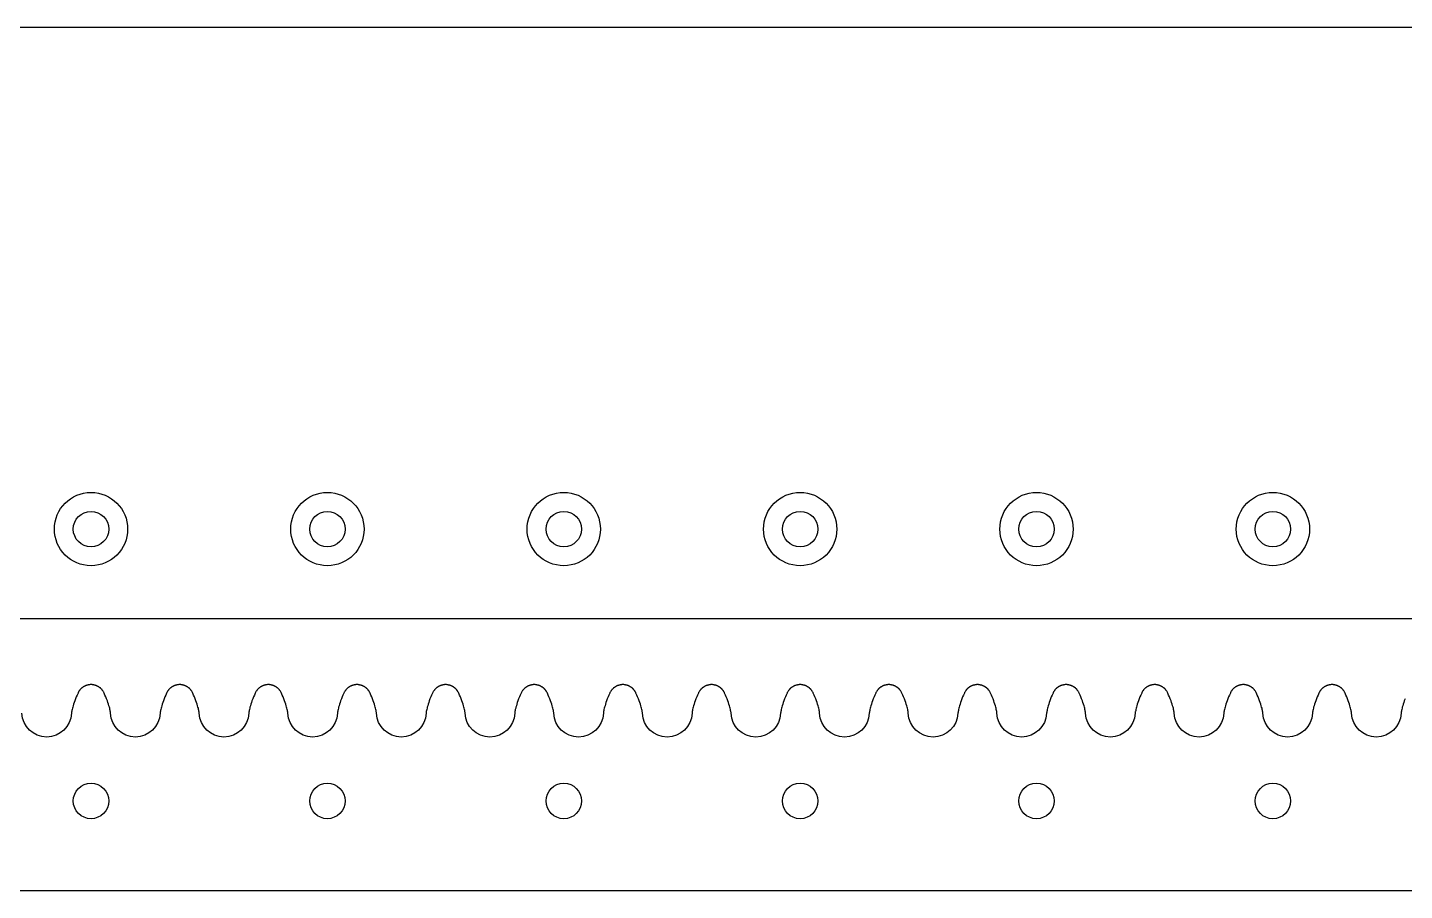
# Model space of a CAD drawing. Extents: x 0 to 903, y -444 to -259.
# Drawn here: x 566.3 to 682.8, y -332 to -259 of the extents above; entities that cross this region are included whole.
import ezdxf

# ---------------------------------------------------------------- set-up
doc = ezdxf.new("R2010")
doc.units = 0
doc.layers.add('FAB', color=7, linetype='CONTINUOUS')

msp = doc.modelspace()

# ---------------------------------------------------------------- linework, layer by layer
at = {"layer": 'FAB'}
msp.add_lwpolyline([(0, -309), (903.3, -309), (903.3, -259), (0, -259)], close=True, dxfattribs=at)
msp.add_lwpolyline([(682.83, -315.8), (682.77, -315.96), (682.72, -316.1), (682.68, -316.24), (682.64, -316.37), (682.6, -316.5), (682.58, -316.59), (682.56, -316.68), (682.54, -316.77), (682.52, -316.86), (682.51, -316.9), (682.51, -316.94), (682.5, -316.96), (682.5, -316.97), (682.5, -316.98), (682.5, -316.99), (682.5, -317, -0.961956), (678.3, -317), (678.3, -316.99), (678.3, -316.98), (678.3, -316.97), (678.3, -316.96), (678.3, -316.94), (678.29, -316.9), (678.28, -316.86), (678.27, -316.77), (678.25, -316.68), (678.23, -316.59), (678.2, -316.5), (678.17, -316.37), (678.13, -316.24), (678.08, -316.1), (678.03, -315.96), (677.97, -315.8), (677.9, -315.63), (677.83, -315.47), (677.76, -315.3), (677.74, -315.26), (677.72, -315.22), (677.7, -315.19), (677.68, -315.15), (677.67, -315.13), (677.66, -315.12), (677.64, -315.1), (677.63, -315.08), (677.62, -315.06), (677.6, -315.05), (677.59, -315.03), (677.58, -315.01), (677.56, -315), (677.55, -314.98), (677.53, -314.96), (677.52, -314.95), (677.5, -314.93), (677.48, -314.92), (677.47, -314.9), (677.45, -314.89), (677.44, -314.87), (677.42, -314.86), (677.4, -314.85), (677.38, -314.83), (677.36, -314.82), (677.35, -314.81), (677.33, -314.79), (677.31, -314.78), (677.29, -314.77), (677.27, -314.76), (677.25, -314.75), (677.23, -314.74), (677.21, -314.73), (677.19, -314.72), (677.17, -314.71), (677.15, -314.7), (677.13, -314.69), (677.11, -314.68), (677.09, -314.67), (677.07, -314.66), (677.05, -314.66), (677.03, -314.65), (677.01, -314.64), (676.99, -314.64), (676.97, -314.63), (676.95, -314.63), (676.92, -314.62), (676.9, -314.62), (676.88, -314.61), (676.86, -314.61), (676.84, -314.6), (676.82, -314.6), (676.78, -314.6), (676.74, -314.59), (676.69, -314.59), (676.65, -314.59), (676.61, -314.59), (676.57, -314.59), (676.53, -314.6), (676.49, -314.6), (676.46, -314.6), (676.44, -314.61), (676.42, -314.61), (676.4, -314.62), (676.38, -314.62), (676.36, -314.63), (676.34, -314.63), (676.32, -314.64), (676.3, -314.64), (676.27, -314.65), (676.25, -314.66), (676.23, -314.66), (676.21, -314.67), (676.19, -314.68), (676.17, -314.69), (676.15, -314.7), (676.13, -314.71), (676.11, -314.72), (676.09, -314.73), (676.07, -314.74), (676.05, -314.75), (676.03, -314.76), (676.01, -314.77), (675.99, -314.78), (675.98, -314.79), (675.96, -314.81), (675.94, -314.82), (675.92, -314.83), (675.9, -314.85), (675.89, -314.86), (675.87, -314.87), (675.85, -314.89), (675.84, -314.9), (675.82, -314.92), (675.8, -314.93), (675.79, -314.95), (675.77, -314.96), (675.76, -314.98), (675.74, -315), (675.73, -315.01), (675.71, -315.03), (675.7, -315.05), (675.69, -315.06), (675.67, -315.08), (675.66, -315.1), (675.65, -315.12), (675.64, -315.13), (675.63, -315.15), (675.6, -315.19), (675.58, -315.22), (675.56, -315.26), (675.55, -315.3), (675.47, -315.47), (675.4, -315.63), (675.33, -315.8), (675.27, -315.96), (675.22, -316.1), (675.18, -316.24), (675.14, -316.37), (675.1, -316.5), (675.08, -316.59), (675.06, -316.68), (675.04, -316.77), (675.02, -316.86), (675.01, -316.9), (675.01, -316.94), (675, -316.96), (675, -316.97), (675, -316.98), (675, -316.99), (675, -317, -0.961956), (670.8, -317), (670.8, -316.99), (670.8, -316.98), (670.8, -316.97), (670.8, -316.96), (670.8, -316.94), (670.79, -316.9), (670.78, -316.86), (670.77, -316.77), (670.75, -316.68), (670.73, -316.59), (670.7, -316.5), (670.67, -316.37), (670.63, -316.24), (670.58, -316.1), (670.53, -315.96), (670.47, -315.8), (670.4, -315.63), (670.33, -315.47), (670.26, -315.3), (670.24, -315.26), (670.22, -315.22), (670.2, -315.19), (670.18, -315.15), (670.17, -315.13), (670.16, -315.12), (670.14, -315.1), (670.13, -315.08), (670.12, -315.06), (670.1, -315.05), (670.09, -315.03), (670.08, -315.01), (670.06, -315), (670.05, -314.98), (670.03, -314.96), (670.02, -314.95), (670, -314.93), (669.98, -314.92), (669.97, -314.9), (669.95, -314.89), (669.94, -314.87), (669.92, -314.86), (669.9, -314.85), (669.88, -314.83), (669.86, -314.82), (669.85, -314.81), (669.83, -314.79), (669.81, -314.78), (669.79, -314.77), (669.77, -314.76), (669.75, -314.75), (669.73, -314.74), (669.71, -314.73), (669.69, -314.72), (669.67, -314.71), (669.65, -314.7), (669.63, -314.69), (669.61, -314.68), (669.59, -314.67), (669.57, -314.66), (669.55, -314.66), (669.53, -314.65), (669.51, -314.64), (669.49, -314.64), (669.47, -314.63), (669.45, -314.63), (669.42, -314.62), (669.4, -314.62), (669.38, -314.61), (669.36, -314.61), (669.34, -314.6), (669.32, -314.6), (669.28, -314.6), (669.24, -314.59), (669.19, -314.59), (669.15, -314.59), (669.11, -314.59), (669.07, -314.59), (669.03, -314.6), (668.99, -314.6), (668.96, -314.6), (668.94, -314.61), (668.92, -314.61), (668.9, -314.62), (668.88, -314.62), (668.86, -314.63), (668.84, -314.63), (668.82, -314.64), (668.8, -314.64), (668.77, -314.65), (668.75, -314.66), (668.73, -314.66), (668.71, -314.67), (668.69, -314.68), (668.67, -314.69), (668.65, -314.7), (668.63, -314.71), (668.61, -314.72), (668.59, -314.73), (668.57, -314.74), (668.55, -314.75), (668.53, -314.76), (668.51, -314.77), (668.49, -314.78), (668.48, -314.79), (668.46, -314.81), (668.44, -314.82), (668.42, -314.83), (668.4, -314.85), (668.39, -314.86), (668.37, -314.87), (668.35, -314.89), (668.34, -314.9), (668.32, -314.92), (668.3, -314.93), (668.29, -314.95), (668.27, -314.96), (668.26, -314.98), (668.24, -315), (668.23, -315.01), (668.21, -315.03), (668.2, -315.05), (668.19, -315.06), (668.17, -315.08), (668.16, -315.1), (668.15, -315.12), (668.14, -315.13), (668.13, -315.15), (668.1, -315.19), (668.08, -315.22), (668.06, -315.26), (668.05, -315.3), (667.97, -315.47), (667.9, -315.63), (667.83, -315.8), (667.77, -315.96), (667.72, -316.1), (667.68, -316.24), (667.64, -316.37), (667.6, -316.5), (667.58, -316.59), (667.55, -316.68), (667.54, -316.77), (667.52, -316.86), (667.51, -316.9), (667.51, -316.94), (667.5, -316.96), (667.5, -316.97), (667.5, -316.98), (667.5, -316.99), (667.5, -317, -0.961956), (663.3, -317), (663.3, -316.99), (663.3, -316.98), (663.3, -316.97), (663.3, -316.96), (663.3, -316.94), (663.29, -316.9), (663.28, -316.86), (663.27, -316.77), (663.25, -316.68), (663.23, -316.59), (663.2, -316.5), (663.17, -316.37), (663.13, -316.24), (663.08, -316.1), (663.03, -315.96), (662.97, -315.8), (662.9, -315.63), (662.83, -315.47), (662.76, -315.3), (662.74, -315.26), (662.72, -315.22), (662.7, -315.19), (662.68, -315.15), (662.67, -315.13), (662.66, -315.12), (662.64, -315.1), (662.63, -315.08), (662.62, -315.06), (662.6, -315.05), (662.59, -315.03), (662.58, -315.01), (662.56, -315), (662.55, -314.98), (662.53, -314.96), (662.52, -314.95), (662.5, -314.93), (662.48, -314.92), (662.47, -314.9), (662.45, -314.89), (662.44, -314.87), (662.42, -314.86), (662.4, -314.85), (662.38, -314.83), (662.36, -314.82), (662.35, -314.81), (662.33, -314.79), (662.31, -314.78), (662.29, -314.77), (662.27, -314.76), (662.25, -314.75), (662.23, -314.74), (662.21, -314.73), (662.19, -314.72), (662.17, -314.71), (662.15, -314.7), (662.13, -314.69), (662.11, -314.68), (662.09, -314.67), (662.07, -314.66), (662.05, -314.66), (662.03, -314.65), (662.01, -314.64), (661.99, -314.64), (661.97, -314.63), (661.95, -314.63), (661.92, -314.62), (661.9, -314.62), (661.88, -314.61), (661.86, -314.61), (661.84, -314.6), (661.82, -314.6), (661.78, -314.6), (661.74, -314.59), (661.69, -314.59), (661.65, -314.59), (661.61, -314.59), (661.57, -314.59), (661.53, -314.6), (661.49, -314.6), (661.46, -314.6), (661.44, -314.61), (661.42, -314.61), (661.4, -314.62), (661.38, -314.62), (661.36, -314.63), (661.34, -314.63), (661.32, -314.64), (661.3, -314.64), (661.27, -314.65), (661.25, -314.66), (661.23, -314.66), (661.21, -314.67), (661.19, -314.68), (661.17, -314.69), (661.15, -314.7), (661.13, -314.71), (661.11, -314.72), (661.09, -314.73), (661.07, -314.74), (661.05, -314.75), (661.03, -314.76), (661.01, -314.77), (660.99, -314.78), (660.98, -314.79), (660.96, -314.81), (660.94, -314.82), (660.92, -314.83), (660.9, -314.85), (660.89, -314.86), (660.87, -314.87), (660.85, -314.89), (660.84, -314.9), (660.82, -314.92), (660.8, -314.93), (660.79, -314.95), (660.77, -314.96), (660.76, -314.98), (660.74, -315), (660.73, -315.01), (660.71, -315.03), (660.7, -315.05), (660.69, -315.06), (660.67, -315.08), (660.66, -315.1), (660.65, -315.12), (660.64, -315.13), (660.63, -315.15), (660.6, -315.19), (660.58, -315.22), (660.56, -315.26), (660.55, -315.3), (660.47, -315.47), (660.4, -315.63), (660.33, -315.8), (660.27, -315.96), (660.22, -316.1), (660.18, -316.24), (660.14, -316.37), (660.1, -316.5), (660.08, -316.59), (660.05, -316.68), (660.04, -316.77), (660.02, -316.86), (660.01, -316.9), (660.01, -316.94), (660, -316.96), (660, -316.97), (660, -316.98), (660, -316.99), (660, -317, -0.961956), (655.8, -317), (655.8, -316.99), (655.8, -316.98), (655.8, -316.97), (655.8, -316.96), (655.8, -316.94), (655.79, -316.9), (655.78, -316.86), (655.77, -316.77), (655.75, -316.68), (655.73, -316.59), (655.7, -316.5), (655.67, -316.37), (655.63, -316.24), (655.58, -316.1), (655.53, -315.96), (655.47, -315.8), (655.4, -315.63), (655.33, -315.47), (655.26, -315.3), (655.24, -315.26), (655.22, -315.22), (655.2, -315.19), (655.18, -315.15), (655.17, -315.13), (655.16, -315.12), (655.14, -315.1), (655.13, -315.08), (655.12, -315.06), (655.1, -315.05), (655.09, -315.03), (655.08, -315.01), (655.06, -315), (655.05, -314.98), (655.03, -314.96), (655.02, -314.95), (655, -314.93), (654.98, -314.92), (654.97, -314.9), (654.95, -314.89), (654.94, -314.87), (654.92, -314.86), (654.9, -314.85), (654.88, -314.83), (654.86, -314.82), (654.85, -314.81), (654.83, -314.79), (654.81, -314.78), (654.79, -314.77), (654.77, -314.76), (654.75, -314.75), (654.73, -314.74), (654.71, -314.73), (654.69, -314.72), (654.67, -314.71), (654.65, -314.7), (654.63, -314.69), (654.61, -314.68), (654.59, -314.67), (654.57, -314.66), (654.55, -314.66), (654.53, -314.65), (654.51, -314.64), (654.49, -314.64), (654.47, -314.63), (654.45, -314.63), (654.42, -314.62), (654.4, -314.62), (654.38, -314.61), (654.36, -314.61), (654.34, -314.6), (654.32, -314.6), (654.28, -314.6), (654.24, -314.59), (654.19, -314.59), (654.15, -314.59), (654.11, -314.59), (654.07, -314.59), (654.03, -314.6), (653.99, -314.6), (653.96, -314.6), (653.94, -314.61), (653.92, -314.61), (653.9, -314.62), (653.88, -314.62), (653.86, -314.63), (653.84, -314.63), (653.82, -314.64), (653.8, -314.64), (653.77, -314.65), (653.75, -314.66), (653.73, -314.66), (653.71, -314.67), (653.69, -314.68), (653.67, -314.69), (653.65, -314.7), (653.63, -314.71), (653.61, -314.72), (653.59, -314.73), (653.57, -314.74), (653.55, -314.75), (653.53, -314.76), (653.51, -314.77), (653.49, -314.78), (653.48, -314.79), (653.46, -314.81), (653.44, -314.82), (653.42, -314.83), (653.4, -314.85), (653.39, -314.86), (653.37, -314.87), (653.35, -314.89), (653.34, -314.9), (653.32, -314.92), (653.3, -314.93), (653.29, -314.95), (653.27, -314.96), (653.26, -314.98), (653.24, -315), (653.23, -315.01), (653.21, -315.03), (653.2, -315.05), (653.19, -315.06), (653.17, -315.08), (653.16, -315.1), (653.15, -315.12), (653.14, -315.13), (653.13, -315.15), (653.1, -315.19), (653.08, -315.22), (653.06, -315.26), (653.05, -315.3), (652.97, -315.47), (652.9, -315.63), (652.83, -315.8), (652.77, -315.96), (652.72, -316.1), (652.68, -316.24), (652.64, -316.37), (652.6, -316.5), (652.58, -316.59), (652.55, -316.68), (652.54, -316.77), (652.52, -316.86), (652.51, -316.9), (652.51, -316.94), (652.5, -316.96), (652.5, -316.97), (652.5, -316.98), (652.5, -316.99), (652.5, -317, -0.961956), (648.3, -317), (648.3, -316.99), (648.3, -316.98), (648.3, -316.97), (648.3, -316.96), (648.3, -316.94), (648.29, -316.9), (648.28, -316.86), (648.27, -316.77), (648.25, -316.68), (648.23, -316.59), (648.2, -316.5), (648.17, -316.37), (648.13, -316.24), (648.08, -316.1), (648.03, -315.96), (647.97, -315.8), (647.9, -315.63), (647.83, -315.47), (647.76, -315.3), (647.74, -315.26), (647.72, -315.22), (647.7, -315.19), (647.68, -315.15), (647.67, -315.13), (647.66, -315.12), (647.64, -315.1), (647.63, -315.08), (647.62, -315.06), (647.6, -315.05), (647.59, -315.03), (647.58, -315.01), (647.56, -315), (647.55, -314.98), (647.53, -314.96), (647.52, -314.95), (647.5, -314.93), (647.48, -314.92), (647.47, -314.9), (647.45, -314.89), (647.44, -314.87), (647.42, -314.86), (647.4, -314.85), (647.38, -314.83), (647.36, -314.82), (647.35, -314.81), (647.33, -314.79), (647.31, -314.78), (647.29, -314.77), (647.27, -314.76), (647.25, -314.75), (647.23, -314.74), (647.21, -314.73), (647.19, -314.72), (647.17, -314.71), (647.15, -314.7), (647.13, -314.69), (647.11, -314.68), (647.09, -314.67), (647.07, -314.66), (647.05, -314.66), (647.03, -314.65), (647.01, -314.64), (646.99, -314.64), (646.97, -314.63), (646.95, -314.63), (646.92, -314.62), (646.9, -314.62), (646.88, -314.61), (646.86, -314.61), (646.84, -314.6), (646.82, -314.6), (646.78, -314.6), (646.74, -314.59), (646.69, -314.59), (646.65, -314.59), (646.61, -314.59), (646.57, -314.59), (646.53, -314.6), (646.49, -314.6), (646.46, -314.6), (646.44, -314.61), (646.42, -314.61), (646.4, -314.62), (646.38, -314.62), (646.36, -314.63), (646.34, -314.63), (646.32, -314.64), (646.3, -314.64), (646.27, -314.65), (646.25, -314.66), (646.23, -314.66), (646.21, -314.67), (646.19, -314.68), (646.17, -314.69), (646.15, -314.7), (646.13, -314.71), (646.11, -314.72), (646.09, -314.73), (646.07, -314.74), (646.05, -314.75), (646.03, -314.76), (646.01, -314.77), (645.99, -314.78), (645.98, -314.79), (645.96, -314.81), (645.94, -314.82), (645.92, -314.83), (645.9, -314.85), (645.89, -314.86), (645.87, -314.87), (645.85, -314.89), (645.84, -314.9), (645.82, -314.92), (645.8, -314.93), (645.79, -314.95), (645.77, -314.96), (645.76, -314.98), (645.74, -315), (645.73, -315.01), (645.71, -315.03), (645.7, -315.05), (645.69, -315.06), (645.67, -315.08), (645.66, -315.1), (645.65, -315.12), (645.64, -315.13), (645.63, -315.15), (645.6, -315.19), (645.58, -315.22), (645.56, -315.26), (645.55, -315.3), (645.47, -315.47), (645.4, -315.63), (645.33, -315.8), (645.27, -315.96), (645.22, -316.1), (645.18, -316.24), (645.14, -316.37), (645.1, -316.5), (645.08, -316.59), (645.05, -316.68), (645.04, -316.77), (645.02, -316.86), (645.01, -316.9), (645.01, -316.94), (645, -316.96), (645, -316.97), (645, -316.98), (645, -316.99), (645, -317, -0.961956), (640.8, -317), (640.8, -316.99), (640.8, -316.98), (640.8, -316.97), (640.8, -316.96), (640.8, -316.94), (640.79, -316.9), (640.78, -316.86), (640.77, -316.77), (640.75, -316.68), (640.73, -316.59), (640.7, -316.5), (640.67, -316.37), (640.63, -316.24), (640.58, -316.1), (640.53, -315.96), (640.47, -315.8), (640.4, -315.63), (640.33, -315.47), (640.26, -315.3), (640.24, -315.26), (640.22, -315.22), (640.2, -315.19), (640.18, -315.15), (640.17, -315.13), (640.16, -315.12), (640.14, -315.1), (640.13, -315.08), (640.12, -315.06), (640.1, -315.05), (640.09, -315.03), (640.08, -315.01), (640.06, -315), (640.05, -314.98), (640.03, -314.96), (640.02, -314.95), (640, -314.93), (639.98, -314.92), (639.97, -314.9), (639.95, -314.89), (639.94, -314.87), (639.92, -314.86), (639.9, -314.85), (639.88, -314.83), (639.86, -314.82), (639.85, -314.81), (639.83, -314.79), (639.81, -314.78), (639.79, -314.77), (639.77, -314.76), (639.75, -314.75), (639.73, -314.74), (639.71, -314.73), (639.69, -314.72), (639.67, -314.71), (639.65, -314.7), (639.63, -314.69), (639.61, -314.68), (639.59, -314.67), (639.57, -314.66), (639.55, -314.66), (639.53, -314.65), (639.51, -314.64), (639.49, -314.64), (639.47, -314.63), (639.45, -314.63), (639.42, -314.62), (639.4, -314.62), (639.38, -314.61), (639.36, -314.61), (639.34, -314.6), (639.32, -314.6), (639.28, -314.6), (639.24, -314.59), (639.19, -314.59), (639.15, -314.59), (639.11, -314.59), (639.07, -314.59), (639.03, -314.6), (638.99, -314.6), (638.96, -314.6), (638.94, -314.61), (638.92, -314.61), (638.9, -314.62), (638.88, -314.62), (638.86, -314.63), (638.84, -314.63), (638.82, -314.64), (638.8, -314.64), (638.77, -314.65), (638.75, -314.66), (638.73, -314.66), (638.71, -314.67), (638.69, -314.68), (638.67, -314.69), (638.65, -314.7), (638.63, -314.71), (638.61, -314.72), (638.59, -314.73), (638.57, -314.74), (638.55, -314.75), (638.53, -314.76), (638.51, -314.77), (638.49, -314.78), (638.48, -314.79), (638.46, -314.81), (638.44, -314.82), (638.42, -314.83), (638.4, -314.85), (638.39, -314.86), (638.37, -314.87), (638.35, -314.89), (638.34, -314.9), (638.32, -314.92), (638.3, -314.93), (638.29, -314.95), (638.27, -314.96), (638.26, -314.98), (638.24, -315), (638.23, -315.01), (638.21, -315.03), (638.2, -315.05), (638.19, -315.06), (638.17, -315.08), (638.16, -315.1), (638.15, -315.12), (638.14, -315.13), (638.13, -315.15), (638.1, -315.19), (638.08, -315.22), (638.06, -315.26), (638.05, -315.3), (637.97, -315.47), (637.9, -315.63), (637.83, -315.8), (637.77, -315.96), (637.72, -316.1), (637.68, -316.24), (637.64, -316.37), (637.6, -316.5), (637.58, -316.59), (637.55, -316.68), (637.54, -316.77), (637.52, -316.86), (637.51, -316.9), (637.51, -316.94), (637.5, -316.96), (637.5, -316.97), (637.5, -316.98), (637.5, -316.99), (637.5, -317, -0.961956), (633.3, -317), (633.3, -316.99), (633.3, -316.98), (633.3, -316.97), (633.3, -316.96), (633.3, -316.94), (633.29, -316.9), (633.28, -316.86), (633.27, -316.77), (633.25, -316.68), (633.23, -316.59), (633.2, -316.5), (633.17, -316.37), (633.13, -316.24), (633.08, -316.1), (633.03, -315.96), (632.97, -315.8), (632.9, -315.63), (632.83, -315.47), (632.76, -315.3), (632.74, -315.26), (632.72, -315.22), (632.7, -315.19), (632.68, -315.15), (632.67, -315.13), (632.66, -315.12), (632.64, -315.1), (632.63, -315.08), (632.62, -315.06), (632.6, -315.05), (632.59, -315.03), (632.58, -315.01), (632.56, -315), (632.55, -314.98), (632.53, -314.96), (632.52, -314.95), (632.5, -314.93), (632.48, -314.92), (632.47, -314.9), (632.45, -314.89), (632.44, -314.87), (632.42, -314.86), (632.4, -314.85), (632.38, -314.83), (632.36, -314.82), (632.35, -314.81), (632.33, -314.79), (632.31, -314.78), (632.29, -314.77), (632.27, -314.76), (632.25, -314.75), (632.23, -314.74), (632.21, -314.73), (632.19, -314.72), (632.17, -314.71), (632.15, -314.7), (632.13, -314.69), (632.11, -314.68), (632.09, -314.67), (632.07, -314.66), (632.05, -314.66), (632.03, -314.65), (632.01, -314.64), (631.99, -314.64), (631.97, -314.63), (631.95, -314.63), (631.92, -314.62), (631.9, -314.62), (631.88, -314.61), (631.86, -314.61), (631.84, -314.6), (631.82, -314.6), (631.78, -314.6), (631.74, -314.59), (631.69, -314.59), (631.65, -314.59), (631.61, -314.59), (631.57, -314.59), (631.53, -314.6), (631.49, -314.6), (631.46, -314.6), (631.44, -314.61), (631.42, -314.61), (631.4, -314.62), (631.38, -314.62), (631.36, -314.63), (631.34, -314.63), (631.32, -314.64), (631.3, -314.64), (631.27, -314.65), (631.25, -314.66), (631.23, -314.66), (631.21, -314.67), (631.19, -314.68), (631.17, -314.69), (631.15, -314.7), (631.13, -314.71), (631.11, -314.72), (631.09, -314.73), (631.07, -314.74), (631.05, -314.75), (631.03, -314.76), (631.01, -314.77), (630.99, -314.78), (630.98, -314.79), (630.96, -314.81), (630.94, -314.82), (630.92, -314.83), (630.9, -314.85), (630.89, -314.86), (630.87, -314.87), (630.85, -314.89), (630.84, -314.9), (630.82, -314.92), (630.8, -314.93), (630.79, -314.95), (630.77, -314.96), (630.76, -314.98), (630.74, -315), (630.73, -315.01), (630.71, -315.03), (630.7, -315.05), (630.69, -315.06), (630.67, -315.08), (630.66, -315.1), (630.65, -315.12), (630.64, -315.13), (630.63, -315.15), (630.6, -315.19), (630.58, -315.22), (630.56, -315.26), (630.55, -315.3), (630.47, -315.47), (630.4, -315.63), (630.33, -315.8), (630.27, -315.96), (630.22, -316.1), (630.18, -316.24), (630.14, -316.37), (630.1, -316.5), (630.08, -316.59), (630.05, -316.68), (630.04, -316.77), (630.02, -316.86), (630.01, -316.9), (630.01, -316.94), (630, -316.96), (630, -316.97), (630, -316.98), (630, -316.99), (630, -317, -0.961956), (625.8, -317), (625.8, -316.99), (625.8, -316.98), (625.8, -316.97), (625.8, -316.96), (625.8, -316.94), (625.79, -316.9), (625.78, -316.86), (625.77, -316.77), (625.75, -316.68), (625.73, -316.59), (625.7, -316.5), (625.67, -316.37), (625.63, -316.24), (625.58, -316.1), (625.53, -315.96), (625.47, -315.8), (625.4, -315.63), (625.33, -315.47), (625.26, -315.3), (625.24, -315.26), (625.22, -315.22), (625.2, -315.19), (625.18, -315.15), (625.17, -315.13), (625.16, -315.12), (625.14, -315.1), (625.13, -315.08), (625.12, -315.06), (625.1, -315.05), (625.09, -315.03), (625.08, -315.01), (625.06, -315), (625.05, -314.98), (625.03, -314.96), (625.02, -314.95), (625, -314.93), (624.98, -314.92), (624.97, -314.9), (624.95, -314.89), (624.94, -314.87), (624.92, -314.86), (624.9, -314.85), (624.88, -314.83), (624.86, -314.82), (624.85, -314.81), (624.83, -314.79), (624.81, -314.78), (624.79, -314.77), (624.77, -314.76), (624.75, -314.75), (624.73, -314.74), (624.71, -314.73), (624.69, -314.72), (624.67, -314.71), (624.65, -314.7), (624.63, -314.69), (624.61, -314.68), (624.59, -314.67), (624.57, -314.66), (624.55, -314.66), (624.53, -314.65), (624.51, -314.64), (624.49, -314.64), (624.47, -314.63), (624.45, -314.63), (624.42, -314.62), (624.4, -314.62), (624.38, -314.61), (624.36, -314.61), (624.34, -314.6), (624.32, -314.6), (624.28, -314.6), (624.24, -314.59), (624.19, -314.59), (624.15, -314.59), (624.11, -314.59), (624.07, -314.59), (624.03, -314.6), (623.99, -314.6), (623.96, -314.6), (623.94, -314.61), (623.92, -314.61), (623.9, -314.62), (623.88, -314.62), (623.86, -314.63), (623.84, -314.63), (623.82, -314.64), (623.8, -314.64), (623.77, -314.65), (623.75, -314.66), (623.73, -314.66), (623.71, -314.67), (623.69, -314.68), (623.67, -314.69), (623.65, -314.7), (623.63, -314.71), (623.61, -314.72), (623.59, -314.73), (623.57, -314.74), (623.55, -314.75), (623.53, -314.76), (623.51, -314.77), (623.49, -314.78), (623.48, -314.79), (623.46, -314.81), (623.44, -314.82), (623.42, -314.83), (623.4, -314.85), (623.39, -314.86), (623.37, -314.87), (623.35, -314.89), (623.34, -314.9), (623.32, -314.92), (623.3, -314.93), (623.29, -314.95), (623.27, -314.96), (623.26, -314.98), (623.24, -315), (623.23, -315.01), (623.21, -315.03), (623.2, -315.05), (623.19, -315.06), (623.17, -315.08), (623.16, -315.1), (623.15, -315.12), (623.14, -315.13), (623.13, -315.15), (623.1, -315.19), (623.08, -315.22), (623.06, -315.26), (623.05, -315.3), (622.97, -315.47), (622.9, -315.63), (622.83, -315.8), (622.77, -315.96), (622.72, -316.1), (622.68, -316.24), (622.64, -316.37), (622.6, -316.5), (622.58, -316.59), (622.55, -316.68), (622.54, -316.77), (622.52, -316.86), (622.51, -316.9), (622.51, -316.94), (622.5, -316.96), (622.5, -316.97), (622.5, -316.98), (622.5, -316.99), (622.5, -317, -0.961956), (618.3, -317), (618.3, -316.99), (618.3, -316.98), (618.3, -316.97), (618.3, -316.96), (618.3, -316.94), (618.29, -316.9), (618.28, -316.86), (618.27, -316.77), (618.25, -316.68), (618.23, -316.59), (618.2, -316.5), (618.17, -316.37), (618.13, -316.24), (618.08, -316.1), (618.03, -315.96), (617.97, -315.8), (617.9, -315.63), (617.83, -315.47), (617.76, -315.3), (617.74, -315.26), (617.72, -315.22), (617.7, -315.19), (617.68, -315.15), (617.67, -315.13), (617.66, -315.12), (617.64, -315.1), (617.63, -315.08), (617.62, -315.06), (617.6, -315.05), (617.59, -315.03), (617.58, -315.01), (617.56, -315), (617.55, -314.98), (617.53, -314.96), (617.52, -314.95), (617.5, -314.93), (617.48, -314.92), (617.47, -314.9), (617.45, -314.89), (617.44, -314.87), (617.42, -314.86), (617.4, -314.85), (617.38, -314.83), (617.36, -314.82), (617.35, -314.81), (617.33, -314.79), (617.31, -314.78), (617.29, -314.77), (617.27, -314.76), (617.25, -314.75), (617.23, -314.74), (617.21, -314.73), (617.19, -314.72), (617.17, -314.71), (617.15, -314.7), (617.13, -314.69), (617.11, -314.68), (617.09, -314.67), (617.07, -314.66), (617.05, -314.66), (617.03, -314.65), (617.01, -314.64), (616.99, -314.64), (616.97, -314.63), (616.95, -314.63), (616.92, -314.62), (616.9, -314.62), (616.88, -314.61), (616.86, -314.61), (616.84, -314.6), (616.82, -314.6), (616.78, -314.6), (616.74, -314.59), (616.69, -314.59), (616.65, -314.59), (616.61, -314.59), (616.57, -314.59), (616.53, -314.6), (616.49, -314.6), (616.46, -314.6), (616.44, -314.61), (616.42, -314.61), (616.4, -314.62), (616.38, -314.62), (616.36, -314.63), (616.34, -314.63), (616.32, -314.64), (616.3, -314.64), (616.27, -314.65), (616.25, -314.66), (616.23, -314.66), (616.21, -314.67), (616.19, -314.68), (616.17, -314.69), (616.15, -314.7), (616.13, -314.71), (616.11, -314.72), (616.09, -314.73), (616.07, -314.74), (616.05, -314.75), (616.03, -314.76), (616.01, -314.77), (615.99, -314.78), (615.98, -314.79), (615.96, -314.81), (615.94, -314.82), (615.92, -314.83), (615.9, -314.85), (615.89, -314.86), (615.87, -314.87), (615.85, -314.89), (615.84, -314.9), (615.82, -314.92), (615.8, -314.93), (615.79, -314.95), (615.77, -314.96), (615.76, -314.98), (615.74, -315), (615.73, -315.01), (615.71, -315.03), (615.7, -315.05), (615.69, -315.06), (615.67, -315.08), (615.66, -315.1), (615.65, -315.12), (615.64, -315.13), (615.63, -315.15), (615.6, -315.19), (615.58, -315.22), (615.56, -315.26), (615.55, -315.3), (615.47, -315.47), (615.4, -315.63), (615.33, -315.8), (615.27, -315.96), (615.22, -316.1), (615.18, -316.24), (615.14, -316.37), (615.1, -316.5), (615.08, -316.59), (615.05, -316.68), (615.04, -316.77), (615.02, -316.86), (615.01, -316.9), (615.01, -316.94), (615, -316.96), (615, -316.97), (615, -316.98), (615, -316.99), (615, -317, -0.961956), (610.8, -317), (610.8, -316.99), (610.8, -316.98), (610.8, -316.97), (610.8, -316.96), (610.8, -316.94), (610.79, -316.9), (610.78, -316.86), (610.77, -316.77), (610.75, -316.68), (610.73, -316.59), (610.7, -316.5), (610.67, -316.37), (610.63, -316.24), (610.58, -316.1), (610.53, -315.96), (610.47, -315.8), (610.4, -315.63), (610.33, -315.47), (610.26, -315.3), (610.24, -315.26), (610.22, -315.22), (610.2, -315.19), (610.18, -315.15), (610.17, -315.13), (610.16, -315.12), (610.14, -315.1), (610.13, -315.08), (610.12, -315.06), (610.1, -315.05), (610.09, -315.03), (610.08, -315.01), (610.06, -315), (610.05, -314.98), (610.03, -314.96), (610.02, -314.95), (610, -314.93), (609.98, -314.92), (609.97, -314.9), (609.95, -314.89), (609.94, -314.87), (609.92, -314.86), (609.9, -314.85), (609.88, -314.83), (609.86, -314.82), (609.85, -314.81), (609.83, -314.79), (609.81, -314.78), (609.79, -314.77), (609.77, -314.76), (609.75, -314.75), (609.73, -314.74), (609.71, -314.73), (609.69, -314.72), (609.67, -314.71), (609.65, -314.7), (609.63, -314.69), (609.61, -314.68), (609.59, -314.67), (609.57, -314.66), (609.55, -314.66), (609.53, -314.65), (609.51, -314.64), (609.49, -314.64), (609.47, -314.63), (609.45, -314.63), (609.42, -314.62), (609.4, -314.62), (609.38, -314.61), (609.36, -314.61), (609.34, -314.6), (609.32, -314.6), (609.28, -314.6), (609.24, -314.59), (609.19, -314.59), (609.15, -314.59), (609.11, -314.59), (609.07, -314.59), (609.03, -314.6), (608.99, -314.6), (608.96, -314.6), (608.94, -314.61), (608.92, -314.61), (608.9, -314.62), (608.88, -314.62), (608.86, -314.63), (608.84, -314.63), (608.82, -314.64), (608.8, -314.64), (608.77, -314.65), (608.75, -314.66), (608.73, -314.66), (608.71, -314.67), (608.69, -314.68), (608.67, -314.69), (608.65, -314.7), (608.63, -314.71), (608.61, -314.72), (608.59, -314.73), (608.57, -314.74), (608.55, -314.75), (608.53, -314.76), (608.51, -314.77), (608.49, -314.78), (608.48, -314.79), (608.46, -314.81), (608.44, -314.82), (608.42, -314.83), (608.4, -314.85), (608.39, -314.86), (608.37, -314.87), (608.35, -314.89), (608.34, -314.9), (608.32, -314.92), (608.3, -314.93), (608.29, -314.95), (608.27, -314.96), (608.26, -314.98), (608.24, -315), (608.23, -315.01), (608.21, -315.03), (608.2, -315.05), (608.19, -315.06), (608.17, -315.08), (608.16, -315.1), (608.15, -315.12), (608.14, -315.13), (608.13, -315.15), (608.1, -315.19), (608.08, -315.22), (608.06, -315.26), (608.05, -315.3), (607.97, -315.47), (607.9, -315.63), (607.83, -315.8), (607.77, -315.96), (607.72, -316.1), (607.68, -316.24), (607.64, -316.37), (607.6, -316.5), (607.58, -316.59), (607.55, -316.68), (607.54, -316.77), (607.52, -316.86), (607.51, -316.9), (607.51, -316.94), (607.5, -316.96), (607.5, -316.97), (607.5, -316.98), (607.5, -316.99), (607.5, -317, -0.961956), (603.3, -317), (603.3, -316.99), (603.3, -316.98), (603.3, -316.97), (603.3, -316.96), (603.3, -316.94), (603.29, -316.9), (603.28, -316.86), (603.27, -316.77), (603.25, -316.68), (603.23, -316.59), (603.2, -316.5), (603.17, -316.37), (603.13, -316.24), (603.08, -316.1), (603.03, -315.96), (602.97, -315.8), (602.9, -315.63), (602.83, -315.47), (602.76, -315.3), (602.74, -315.26), (602.72, -315.22), (602.7, -315.19), (602.68, -315.15), (602.67, -315.13), (602.66, -315.12), (602.64, -315.1), (602.63, -315.08), (602.62, -315.06), (602.6, -315.05), (602.59, -315.03), (602.58, -315.01), (602.56, -315), (602.55, -314.98), (602.53, -314.96), (602.52, -314.95), (602.5, -314.93), (602.48, -314.92), (602.47, -314.9), (602.45, -314.89), (602.44, -314.87), (602.42, -314.86), (602.4, -314.85), (602.38, -314.83), (602.36, -314.82), (602.35, -314.81), (602.33, -314.79), (602.31, -314.78), (602.29, -314.77), (602.27, -314.76), (602.25, -314.75), (602.23, -314.74), (602.21, -314.73), (602.19, -314.72), (602.17, -314.71), (602.15, -314.7), (602.13, -314.69), (602.11, -314.68), (602.09, -314.67), (602.07, -314.66), (602.05, -314.66), (602.03, -314.65), (602.01, -314.64), (601.99, -314.64), (601.97, -314.63), (601.95, -314.63), (601.92, -314.62), (601.9, -314.62), (601.88, -314.61), (601.86, -314.61), (601.84, -314.6), (601.82, -314.6), (601.78, -314.6), (601.74, -314.59), (601.69, -314.59), (601.65, -314.59), (601.61, -314.59), (601.57, -314.59), (601.53, -314.6), (601.49, -314.6), (601.46, -314.6), (601.44, -314.61), (601.42, -314.61), (601.4, -314.62), (601.38, -314.62), (601.36, -314.63), (601.34, -314.63), (601.32, -314.64), (601.3, -314.64), (601.27, -314.65), (601.25, -314.66), (601.23, -314.66), (601.21, -314.67), (601.19, -314.68), (601.17, -314.69), (601.15, -314.7), (601.13, -314.71), (601.11, -314.72), (601.09, -314.73), (601.07, -314.74), (601.05, -314.75), (601.03, -314.76), (601.01, -314.77), (600.99, -314.78), (600.98, -314.79), (600.96, -314.81), (600.94, -314.82), (600.92, -314.83), (600.9, -314.85), (600.89, -314.86), (600.87, -314.87), (600.85, -314.89), (600.84, -314.9), (600.82, -314.92), (600.8, -314.93), (600.79, -314.95), (600.77, -314.96), (600.76, -314.98), (600.74, -315), (600.73, -315.01), (600.71, -315.03), (600.7, -315.05), (600.69, -315.06), (600.67, -315.08), (600.66, -315.1), (600.65, -315.12), (600.64, -315.13), (600.63, -315.15), (600.6, -315.19), (600.58, -315.22), (600.56, -315.26), (600.55, -315.3), (600.47, -315.47), (600.4, -315.63), (600.33, -315.8), (600.27, -315.96), (600.22, -316.1), (600.18, -316.24), (600.14, -316.37), (600.1, -316.5), (600.08, -316.59), (600.05, -316.68), (600.04, -316.77), (600.02, -316.86), (600.01, -316.9), (600.01, -316.94), (600, -316.96), (600, -316.97), (600, -316.98), (600, -316.99), (600, -317, -0.961956), (595.8, -317), (595.8, -316.99), (595.8, -316.98), (595.8, -316.97), (595.8, -316.96), (595.8, -316.94), (595.79, -316.9), (595.78, -316.86), (595.77, -316.77), (595.75, -316.68), (595.73, -316.59), (595.7, -316.5), (595.67, -316.37), (595.63, -316.24), (595.58, -316.1), (595.53, -315.96), (595.47, -315.8), (595.4, -315.63), (595.33, -315.47), (595.26, -315.3), (595.24, -315.26), (595.22, -315.22), (595.2, -315.19), (595.18, -315.15), (595.17, -315.13), (595.16, -315.12), (595.14, -315.1), (595.13, -315.08), (595.12, -315.06), (595.1, -315.05), (595.09, -315.03), (595.08, -315.01), (595.06, -315), (595.05, -314.98), (595.03, -314.96), (595.02, -314.95), (595, -314.93), (594.98, -314.92), (594.97, -314.9), (594.95, -314.89), (594.94, -314.87), (594.92, -314.86), (594.9, -314.85), (594.88, -314.83), (594.86, -314.82), (594.85, -314.81), (594.83, -314.79), (594.81, -314.78), (594.79, -314.77), (594.77, -314.76), (594.75, -314.75), (594.73, -314.74), (594.71, -314.73), (594.69, -314.72), (594.67, -314.71), (594.65, -314.7), (594.63, -314.69), (594.61, -314.68), (594.59, -314.67), (594.57, -314.66), (594.55, -314.66), (594.53, -314.65), (594.51, -314.64), (594.49, -314.64), (594.47, -314.63), (594.45, -314.63), (594.42, -314.62), (594.4, -314.62), (594.38, -314.61), (594.36, -314.61), (594.34, -314.6), (594.32, -314.6), (594.28, -314.6), (594.24, -314.59), (594.19, -314.59), (594.15, -314.59), (594.11, -314.59), (594.07, -314.59), (594.03, -314.6), (593.99, -314.6), (593.96, -314.6), (593.94, -314.61), (593.92, -314.61), (593.9, -314.62), (593.88, -314.62), (593.86, -314.63), (593.84, -314.63), (593.82, -314.64), (593.8, -314.64), (593.77, -314.65), (593.75, -314.66), (593.73, -314.66), (593.71, -314.67), (593.69, -314.68), (593.67, -314.69), (593.65, -314.7), (593.63, -314.71), (593.61, -314.72), (593.59, -314.73), (593.57, -314.74), (593.55, -314.75), (593.53, -314.76), (593.51, -314.77), (593.49, -314.78), (593.48, -314.79), (593.46, -314.81), (593.44, -314.82), (593.42, -314.83), (593.4, -314.85), (593.39, -314.86), (593.37, -314.87), (593.35, -314.89), (593.34, -314.9), (593.32, -314.92), (593.3, -314.93), (593.29, -314.95), (593.27, -314.96), (593.26, -314.98), (593.24, -315), (593.23, -315.01), (593.21, -315.03), (593.2, -315.05), (593.19, -315.06), (593.17, -315.08), (593.16, -315.1), (593.15, -315.12), (593.14, -315.13), (593.13, -315.15), (593.1, -315.19), (593.08, -315.22), (593.06, -315.26), (593.05, -315.3), (592.97, -315.47), (592.9, -315.63), (592.83, -315.8), (592.77, -315.96), (592.72, -316.1), (592.68, -316.24), (592.64, -316.37), (592.6, -316.5), (592.58, -316.59), (592.55, -316.68), (592.54, -316.77), (592.52, -316.86), (592.51, -316.9), (592.51, -316.94), (592.5, -316.96), (592.5, -316.97), (592.5, -316.98), (592.5, -316.99), (592.5, -317, -0.961956), (588.3, -317), (588.3, -316.99), (588.3, -316.98), (588.3, -316.97), (588.3, -316.96), (588.3, -316.94), (588.29, -316.9), (588.28, -316.86), (588.27, -316.77), (588.25, -316.68), (588.23, -316.59), (588.2, -316.5), (588.17, -316.37), (588.13, -316.24), (588.08, -316.1), (588.03, -315.96), (587.97, -315.8), (587.9, -315.63), (587.83, -315.47), (587.76, -315.3), (587.74, -315.26), (587.72, -315.22), (587.7, -315.19), (587.68, -315.15), (587.67, -315.13), (587.66, -315.12), (587.64, -315.1), (587.63, -315.08), (587.62, -315.06), (587.6, -315.05), (587.59, -315.03), (587.58, -315.01), (587.56, -315), (587.55, -314.98), (587.53, -314.96), (587.52, -314.95), (587.5, -314.93), (587.48, -314.92), (587.47, -314.9), (587.45, -314.89), (587.44, -314.87), (587.42, -314.86), (587.4, -314.85), (587.38, -314.83), (587.36, -314.82), (587.35, -314.81), (587.33, -314.79), (587.31, -314.78), (587.29, -314.77), (587.27, -314.76), (587.25, -314.75), (587.23, -314.74), (587.21, -314.73), (587.19, -314.72), (587.17, -314.71), (587.15, -314.7), (587.13, -314.69), (587.11, -314.68), (587.09, -314.67), (587.07, -314.66), (587.05, -314.66), (587.03, -314.65), (587.01, -314.64), (586.99, -314.64), (586.97, -314.63), (586.95, -314.63), (586.92, -314.62), (586.9, -314.62), (586.88, -314.61), (586.86, -314.61), (586.84, -314.6), (586.82, -314.6), (586.78, -314.6), (586.74, -314.59), (586.69, -314.59), (586.65, -314.59), (586.61, -314.59), (586.57, -314.59), (586.53, -314.6), (586.49, -314.6), (586.46, -314.6), (586.44, -314.61), (586.42, -314.61), (586.4, -314.62), (586.38, -314.62), (586.36, -314.63), (586.34, -314.63), (586.32, -314.64), (586.3, -314.64), (586.27, -314.65), (586.25, -314.66), (586.23, -314.66), (586.21, -314.67), (586.19, -314.68), (586.17, -314.69), (586.15, -314.7), (586.13, -314.71), (586.11, -314.72), (586.09, -314.73), (586.07, -314.74), (586.05, -314.75), (586.03, -314.76), (586.01, -314.77), (585.99, -314.78), (585.98, -314.79), (585.96, -314.81), (585.94, -314.82), (585.92, -314.83), (585.9, -314.85), (585.89, -314.86), (585.87, -314.87), (585.85, -314.89), (585.84, -314.9), (585.82, -314.92), (585.8, -314.93), (585.79, -314.95), (585.77, -314.96), (585.76, -314.98), (585.74, -315), (585.73, -315.01), (585.71, -315.03), (585.7, -315.05), (585.69, -315.06), (585.67, -315.08), (585.66, -315.1), (585.65, -315.12), (585.64, -315.13), (585.63, -315.15), (585.6, -315.19), (585.58, -315.22), (585.56, -315.26), (585.55, -315.3), (585.47, -315.47), (585.4, -315.63), (585.33, -315.8), (585.27, -315.96), (585.22, -316.1), (585.18, -316.24), (585.14, -316.37), (585.1, -316.5), (585.08, -316.59), (585.05, -316.68), (585.04, -316.77), (585.02, -316.86), (585.01, -316.9), (585.01, -316.94), (585, -316.96), (585, -316.97), (585, -316.98), (585, -316.99), (585, -317, -0.961956), (580.8, -317), (580.8, -316.99), (580.8, -316.98), (580.8, -316.97), (580.8, -316.96), (580.8, -316.94), (580.79, -316.9), (580.78, -316.86), (580.77, -316.77), (580.75, -316.68), (580.73, -316.59), (580.7, -316.5), (580.67, -316.37), (580.63, -316.24), (580.58, -316.1), (580.53, -315.96), (580.47, -315.8), (580.4, -315.63), (580.33, -315.47), (580.26, -315.3), (580.24, -315.26), (580.22, -315.22), (580.2, -315.19), (580.18, -315.15), (580.17, -315.13), (580.16, -315.12), (580.14, -315.1), (580.13, -315.08), (580.12, -315.06), (580.1, -315.05), (580.09, -315.03), (580.08, -315.01), (580.06, -315), (580.05, -314.98), (580.03, -314.96), (580.02, -314.95), (580, -314.93), (579.98, -314.92), (579.97, -314.9), (579.95, -314.89), (579.94, -314.87), (579.92, -314.86), (579.9, -314.85), (579.88, -314.83), (579.86, -314.82), (579.85, -314.81), (579.83, -314.79), (579.81, -314.78), (579.79, -314.77), (579.77, -314.76), (579.75, -314.75), (579.73, -314.74), (579.71, -314.73), (579.69, -314.72), (579.67, -314.71), (579.65, -314.7), (579.63, -314.69), (579.61, -314.68), (579.59, -314.67), (579.57, -314.66), (579.55, -314.66), (579.53, -314.65), (579.51, -314.64), (579.49, -314.64), (579.47, -314.63), (579.45, -314.63), (579.42, -314.62), (579.4, -314.62), (579.38, -314.61), (579.36, -314.61), (579.34, -314.6), (579.32, -314.6), (579.28, -314.6), (579.24, -314.59), (579.19, -314.59), (579.15, -314.59), (579.11, -314.59), (579.07, -314.59), (579.03, -314.6), (578.99, -314.6), (578.96, -314.6), (578.94, -314.61), (578.92, -314.61), (578.9, -314.62), (578.88, -314.62), (578.86, -314.63), (578.84, -314.63), (578.82, -314.64), (578.8, -314.64), (578.77, -314.65), (578.75, -314.66), (578.73, -314.66), (578.71, -314.67), (578.69, -314.68), (578.67, -314.69), (578.65, -314.7), (578.63, -314.71), (578.61, -314.72), (578.59, -314.73), (578.57, -314.74), (578.55, -314.75), (578.53, -314.76), (578.51, -314.77), (578.49, -314.78), (578.48, -314.79), (578.46, -314.81), (578.44, -314.82), (578.42, -314.83), (578.4, -314.85), (578.39, -314.86), (578.37, -314.87), (578.35, -314.89), (578.34, -314.9), (578.32, -314.92), (578.3, -314.93), (578.29, -314.95), (578.27, -314.96), (578.26, -314.98), (578.24, -315), (578.23, -315.01), (578.21, -315.03), (578.2, -315.05), (578.19, -315.06), (578.17, -315.08), (578.16, -315.1), (578.15, -315.12), (578.14, -315.13), (578.13, -315.15), (578.1, -315.19), (578.08, -315.22), (578.06, -315.26), (578.05, -315.3), (577.97, -315.47), (577.9, -315.63), (577.83, -315.8), (577.77, -315.96), (577.72, -316.1), (577.68, -316.24), (577.64, -316.37), (577.6, -316.5), (577.58, -316.59), (577.55, -316.68), (577.54, -316.77), (577.52, -316.86), (577.51, -316.9), (577.51, -316.94), (577.5, -316.96), (577.5, -316.97), (577.5, -316.98), (577.5, -316.99), (577.5, -317, -0.961956), (573.3, -317), (573.3, -316.99), (573.3, -316.98), (573.3, -316.97), (573.3, -316.96), (573.3, -316.94), (573.29, -316.9), (573.28, -316.86), (573.27, -316.77), (573.25, -316.68), (573.23, -316.59), (573.2, -316.5), (573.17, -316.37), (573.13, -316.24), (573.08, -316.1), (573.03, -315.96), (572.97, -315.8), (572.9, -315.63), (572.83, -315.47), (572.76, -315.3), (572.74, -315.26), (572.72, -315.22), (572.7, -315.19), (572.68, -315.15), (572.67, -315.13), (572.66, -315.12), (572.64, -315.1), (572.63, -315.08), (572.62, -315.06), (572.6, -315.05), (572.59, -315.03), (572.58, -315.01), (572.56, -315), (572.55, -314.98), (572.53, -314.96), (572.52, -314.95), (572.5, -314.93), (572.48, -314.92), (572.47, -314.9), (572.45, -314.89), (572.44, -314.87), (572.42, -314.86), (572.4, -314.85), (572.38, -314.83), (572.36, -314.82), (572.35, -314.81), (572.33, -314.79), (572.31, -314.78), (572.29, -314.77), (572.27, -314.76), (572.25, -314.75), (572.23, -314.74), (572.21, -314.73), (572.19, -314.72), (572.17, -314.71), (572.15, -314.7), (572.13, -314.69), (572.11, -314.68), (572.09, -314.67), (572.07, -314.66), (572.05, -314.66), (572.03, -314.65), (572.01, -314.64), (571.99, -314.64), (571.97, -314.63), (571.95, -314.63), (571.92, -314.62), (571.9, -314.62), (571.88, -314.61), (571.86, -314.61), (571.84, -314.6), (571.82, -314.6), (571.78, -314.6), (571.74, -314.59), (571.69, -314.59), (571.65, -314.59), (571.61, -314.59), (571.57, -314.59), (571.53, -314.6), (571.49, -314.6), (571.46, -314.6), (571.44, -314.61), (571.42, -314.61), (571.4, -314.62), (571.38, -314.62), (571.36, -314.63), (571.34, -314.63), (571.32, -314.64), (571.3, -314.64), (571.27, -314.65), (571.25, -314.66), (571.23, -314.66), (571.21, -314.67), (571.19, -314.68), (571.17, -314.69), (571.15, -314.7), (571.13, -314.71), (571.11, -314.72), (571.09, -314.73), (571.07, -314.74), (571.05, -314.75), (571.03, -314.76), (571.01, -314.77), (570.99, -314.78), (570.98, -314.79), (570.96, -314.81), (570.94, -314.82), (570.92, -314.83), (570.9, -314.85), (570.89, -314.86), (570.87, -314.87), (570.85, -314.89), (570.84, -314.9), (570.82, -314.92), (570.8, -314.93), (570.79, -314.95), (570.77, -314.96), (570.76, -314.98), (570.74, -315), (570.73, -315.01), (570.71, -315.03), (570.7, -315.05), (570.69, -315.06), (570.67, -315.08), (570.66, -315.1), (570.65, -315.12), (570.64, -315.13), (570.63, -315.15), (570.6, -315.19), (570.58, -315.22), (570.56, -315.26), (570.55, -315.3), (570.47, -315.47), (570.4, -315.63), (570.33, -315.8), (570.27, -315.96), (570.22, -316.1), (570.18, -316.24), (570.14, -316.37), (570.1, -316.5), (570.08, -316.59), (570.05, -316.68), (570.04, -316.77), (570.02, -316.86), (570.01, -316.9), (570.01, -316.94), (570, -316.96), (570, -316.97), (570, -316.98), (570, -316.99), (570, -317, -0.961956), (565.8, -317)], format="xyb", dxfattribs=at)
msp.add_lwpolyline([(36.13, -332), (867.17, -332)], dxfattribs=at)
for centre, radius in [((571.65, -301.43), 3.1), ((591.65, -301.43), 3.1), ((611.65, -301.43), 3.1), ((631.65, -301.43), 3.1), ((651.65, -301.43), 3.1), ((671.65, -301.43), 3.1), ((571.65, -301.43), 1.5), ((591.65, -301.43), 1.5), ((611.65, -301.43), 1.5), ((631.65, -301.43), 1.5), ((651.65, -301.43), 1.5), ((671.65, -301.43), 1.5), ((571.65, -324.43), 1.5), ((591.65, -324.43), 1.5), ((611.65, -324.43), 1.5), ((631.65, -324.43), 1.5), ((651.65, -324.43), 1.5), ((671.65, -324.43), 1.5)]:
    msp.add_circle(centre, radius, dxfattribs=at)

doc.saveas('drawing.dxf')
